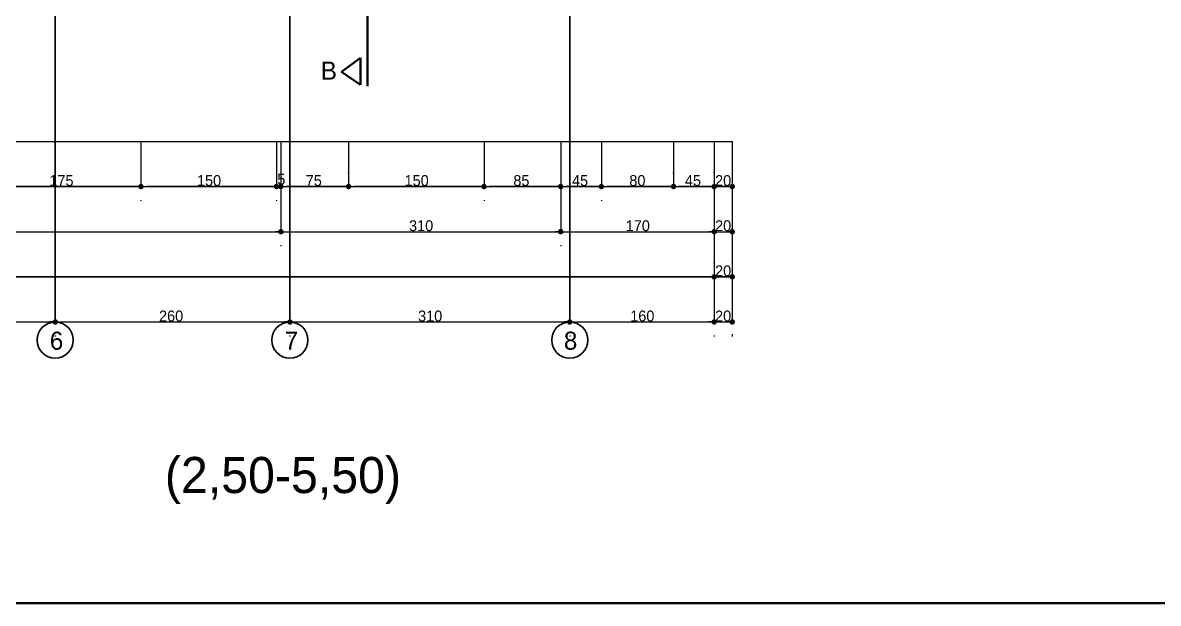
# Model space of a CAD drawing. Header units: millimetres. Extents: x 9537.41 to 9541.95, y -1431.78 to -1431.38.
# Drawn here: x 9538.4235 to 9538.6751, y -1431.747 to -1431.6184 of the extents above; entities that cross this region are included whole.
import ezdxf

# ---------------------------------------------------------------- set-up
doc = ezdxf.new("R2010")
doc.units = ezdxf.units.MM
doc.linetypes.add('ACAD_ISO04W100', pattern=[30, 24, -3, 0, -3])
doc.linetypes.add('ACAD_ISO06W100', pattern=[36, 24, -3, 0, -3, 0, -3, 0, -3])
for name, color, linetype, lineweight in [('aks', 6, 'Continuous', 35), ('duvar', 214, 'Continuous', 50), ('kesit', 3, 'Continuous', 50), ('kolon', 6, 'Continuous', 35), ('yazı', 161, 'Continuous', 35), ('ölçü', 4, 'Continuous', 25)]:
    doc.layers.add(name, color=color, linetype=linetype, lineweight=lineweight)

msp = doc.modelspace()

# ---------------------------------------------------------------- linework, layer by layer
at = {"color": 0, "linetype": 'ByBlock', "lineweight": -2}
for p, q in [((9538.44911, -1431.65469), (9538.44851, -1431.65469)), ((9538.45031, -1431.65469), (9538.45091, -1431.65469)), ((9538.47911, -1431.65469), (9538.47851, -1431.65469)), ((9538.47911, -1431.65469), (9538.47851, -1431.65469)), ((9538.48131, -1431.65469), (9538.48191, -1431.65469)), ((9538.48131, -1431.65469), (9538.48191, -1431.65469)), ((9538.49511, -1431.65469), (9538.49451, -1431.65469)), ((9538.49631, -1431.65469), (9538.49691, -1431.65469)), ((9538.52511, -1431.65469), (9538.52451, -1431.65469)), ((9538.52631, -1431.65469), (9538.52691, -1431.65469)), ((9538.54211, -1431.65469), (9538.54151, -1431.65469)), ((9538.54331, -1431.65469), (9538.54391, -1431.65469)), ((9538.55111, -1431.65469), (9538.55051, -1431.65469)), ((9538.55231, -1431.65469), (9538.55291, -1431.65469)), ((9538.56711, -1431.65469), (9538.56651, -1431.65469)), ((9538.56831, -1431.65469), (9538.56891, -1431.65469)), ((9538.57611, -1431.65469), (9538.57551, -1431.65469)), ((9538.57731, -1431.65469), (9538.57791, -1431.65469)), ((9538.58011, -1431.65469), (9538.57951, -1431.65469)), ((9538.48011, -1431.66469), (9538.47951, -1431.66469)), ((9538.48131, -1431.66469), (9538.48191, -1431.66469)), ((9538.54211, -1431.66469), (9538.54151, -1431.66469)), ((9538.54331, -1431.66469), (9538.54391, -1431.66469)), ((9538.57611, -1431.66469), (9538.57551, -1431.66469)), ((9538.57731, -1431.66469), (9538.57791, -1431.66469)), ((9538.58011, -1431.66469), (9538.57951, -1431.66469)), ((9538.57611, -1431.67469), (9538.57551, -1431.67469)), ((9538.57731, -1431.67469), (9538.57791, -1431.67469)), ((9538.58011, -1431.67469), (9538.57951, -1431.67469)), ((9538.43011, -1431.68469), (9538.42951, -1431.68469)), ((9538.43131, -1431.68469), (9538.43191, -1431.68469)), ((9538.48211, -1431.68469), (9538.48151, -1431.68469)), ((9538.48331, -1431.68469), (9538.48391, -1431.68469)), ((9538.54411, -1431.68469), (9538.54351, -1431.68469)), ((9538.54531, -1431.68469), (9538.54591, -1431.68469)), ((9538.57611, -1431.68469), (9538.57551, -1431.68469)), ((9538.57731, -1431.68469), (9538.57791, -1431.68469)), ((9538.58011, -1431.68469), (9538.57951, -1431.68469))]:
    msp.add_line(p, q, dxfattribs=at)
at = {"color": 0, "linetype": 'ByBlock', "const_width": 0.0006}
for points in [[(9538.45001, -1431.65469, 1), (9538.44941, -1431.65469, 1)], [(9538.44941, -1431.65469, 1), (9538.45001, -1431.65469, 1)], [(9538.47941, -1431.65469, 1), (9538.48001, -1431.65469, 1)], [(9538.47941, -1431.65469, 1), (9538.48001, -1431.65469, 1)], [(9538.48101, -1431.65469, 1), (9538.48041, -1431.65469, 1)], [(9538.48101, -1431.65469, 1), (9538.48041, -1431.65469, 1)], [(9538.49601, -1431.65469, 1), (9538.49541, -1431.65469, 1)], [(9538.49541, -1431.65469, 1), (9538.49601, -1431.65469, 1)], [(9538.52601, -1431.65469, 1), (9538.52541, -1431.65469, 1)], [(9538.52541, -1431.65469, 1), (9538.52601, -1431.65469, 1)], [(9538.54301, -1431.65469, 1), (9538.54241, -1431.65469, 1)], [(9538.54241, -1431.65469, 1), (9538.54301, -1431.65469, 1)], [(9538.55201, -1431.65469, 1), (9538.55141, -1431.65469, 1)], [(9538.55141, -1431.65469, 1), (9538.55201, -1431.65469, 1)], [(9538.56801, -1431.65469, 1), (9538.56741, -1431.65469, 1)], [(9538.56741, -1431.65469, 1), (9538.56801, -1431.65469, 1)], [(9538.57701, -1431.65469, 1), (9538.57641, -1431.65469, 1)], [(9538.57641, -1431.65469, 1), (9538.57701, -1431.65469, 1)], [(9538.58041, -1431.65469, 1), (9538.58101, -1431.65469, 1)], [(9538.48041, -1431.66469, 1), (9538.48101, -1431.66469, 1)], [(9538.48101, -1431.66469, 1), (9538.48041, -1431.66469, 1)], [(9538.54241, -1431.66469, 1), (9538.54301, -1431.66469, 1)], [(9538.54301, -1431.66469, 1), (9538.54241, -1431.66469, 1)], [(9538.57641, -1431.66469, 1), (9538.57701, -1431.66469, 1)], [(9538.57701, -1431.66469, 1), (9538.57641, -1431.66469, 1)], [(9538.58041, -1431.66469, 1), (9538.58101, -1431.66469, 1)], [(9538.57701, -1431.67469, 1), (9538.57641, -1431.67469, 1)], [(9538.57641, -1431.67469, 1), (9538.57701, -1431.67469, 1)], [(9538.58041, -1431.67469, 1), (9538.58101, -1431.67469, 1)], [(9538.43041, -1431.68469, 1), (9538.43101, -1431.68469, 1)], [(9538.43101, -1431.68469, 1), (9538.43041, -1431.68469, 1)], [(9538.48241, -1431.68469, 1), (9538.48301, -1431.68469, 1)], [(9538.48301, -1431.68469, 1), (9538.48241, -1431.68469, 1)], [(9538.54441, -1431.68469, 1), (9538.54501, -1431.68469, 1)], [(9538.54501, -1431.68469, 1), (9538.54441, -1431.68469, 1)], [(9538.57641, -1431.68469, 1), (9538.57701, -1431.68469, 1)], [(9538.57701, -1431.68469, 1), (9538.57641, -1431.68469, 1)], [(9538.58041, -1431.68469, 1), (9538.58101, -1431.68469, 1)]]:
    msp.add_lwpolyline(points, format="xyb", close=True, dxfattribs=at)
at = {"layer": 'aks', "linetype": 'ACAD_ISO06W100'}
for p, q in [((9538.43071, -1431.40669), (9538.43071, -1431.68469)), ((9538.48271, -1431.40669), (9538.48271, -1431.68469)), ((9538.54471, -1431.68469), (9538.54471, -1431.40669))]:
    msp.add_line(p, q, dxfattribs=at)
at = {"layer": 'duvar'}
msp.add_line((9538.6875, -1431.747), (9538.05106, -1431.747), dxfattribs=at)
at = {"layer": 'kesit', "linetype": 'ACAD_ISO04W100'}
msp.add_line((9538.49989, -1431.42575), (9538.49989, -1431.63244), dxfattribs=at)
at = {"layer": 'kesit'}
for p, q in [((9538.49835, -1431.62617), (9538.49411, -1431.62929)), ((9538.49835, -1431.63218), (9538.49835, -1431.62617)), ((9538.49411, -1431.62929), (9538.49835, -1431.63218))]:
    msp.add_line(p, q, dxfattribs=at)
at = {"layer": 'kolon'}
for centre in [(9538.43071, -1431.68869), (9538.48271, -1431.68869), (9538.54471, -1431.68869)]:
    msp.add_circle(centre, 0.004, dxfattribs=at)
at = {"layer": 'ölçü'}
for p, q in [((9538.15671, -1431.64469), (9538.58071, -1431.64469)), ((9538.44971, -1431.64469), (9538.44971, -1431.65469)), ((9538.47971, -1431.64469), (9538.47971, -1431.65469)), ((9538.48071, -1431.64469), (9538.48071, -1431.66469)), ((9538.49571, -1431.64469), (9538.49571, -1431.65469)), ((9538.52571, -1431.64469), (9538.52571, -1431.65469)), ((9538.54271, -1431.64469), (9538.54271, -1431.66469)), ((9538.55171, -1431.64469), (9538.55171, -1431.65469)), ((9538.56771, -1431.64469), (9538.56771, -1431.65469)), ((9538.57671, -1431.64469), (9538.57671, -1431.68469)), ((9538.58071, -1431.64469), (9538.58071, -1431.68469)), ((9538.49571, -1431.65169), (9538.49571, -1431.65149)), ((9538.49571, -1431.65169), (9538.49571, -1431.65149)), ((9538.56771, -1431.65169), (9538.56771, -1431.65149)), ((9538.56771, -1431.65169), (9538.56771, -1431.65149)), ((9538.57671, -1431.65169), (9538.57671, -1431.65149)), ((9538.57671, -1431.65169), (9538.57671, -1431.65149)), ((9538.15671, -1431.65469), (9538.58071, -1431.65469)), ((9538.44851, -1431.65469), (9538.41591, -1431.65469)), ((9538.47851, -1431.65469), (9538.45091, -1431.65469)), ((9538.47851, -1431.65469), (9538.47731, -1431.65469)), ((9538.48071, -1431.65469), (9538.47971, -1431.65469)), ((9538.48191, -1431.65469), (9538.48311, -1431.65469)), ((9538.49451, -1431.65469), (9538.48191, -1431.65469)), ((9538.52451, -1431.65469), (9538.49691, -1431.65469)), ((9538.54151, -1431.65469), (9538.52691, -1431.65469)), ((9538.55051, -1431.65469), (9538.54391, -1431.65469)), ((9538.56651, -1431.65469), (9538.55291, -1431.65469)), ((9538.57551, -1431.65469), (9538.56891, -1431.65469)), ((9538.57951, -1431.65469), (9538.57791, -1431.65469)), ((9538.44971, -1431.65769), (9538.44971, -1431.65789)), ((9538.44971, -1431.65769), (9538.44971, -1431.65789)), ((9538.47971, -1431.65769), (9538.47971, -1431.65789)), ((9538.47971, -1431.65769), (9538.47971, -1431.65789)), ((9538.48071, -1431.65769), (9538.48071, -1431.65789)), ((9538.48071, -1431.65769), (9538.48071, -1431.65789)), ((9538.52571, -1431.65769), (9538.52571, -1431.65789)), ((9538.52571, -1431.65769), (9538.52571, -1431.65789)), ((9538.54271, -1431.65769), (9538.54271, -1431.65789)), ((9538.54271, -1431.65769), (9538.54271, -1431.65789)), ((9538.55171, -1431.65769), (9538.55171, -1431.65789)), ((9538.55171, -1431.65769), (9538.55171, -1431.65789)), ((9538.58071, -1431.65769), (9538.58071, -1431.65789)), ((9538.15671, -1431.66469), (9538.58071, -1431.66469)), ((9538.25791, -1431.66469), (9538.47951, -1431.66469)), ((9538.48191, -1431.66469), (9538.54151, -1431.66469)), ((9538.54391, -1431.66469), (9538.57551, -1431.66469)), ((9538.57791, -1431.66469), (9538.57951, -1431.66469)), ((9538.48071, -1431.66769), (9538.48071, -1431.66789)), ((9538.48071, -1431.66769), (9538.48071, -1431.66789)), ((9538.54271, -1431.66769), (9538.54271, -1431.66789)), ((9538.54271, -1431.66769), (9538.54271, -1431.66789)), ((9538.57671, -1431.66769), (9538.57671, -1431.66789)), ((9538.57671, -1431.66769), (9538.57671, -1431.66789)), ((9538.58071, -1431.66769), (9538.58071, -1431.66789)), ((9538.57671, -1431.67169), (9538.57671, -1431.67149)), ((9538.57671, -1431.67169), (9538.57671, -1431.67149)), ((9538.58071, -1431.67169), (9538.58071, -1431.67149)), ((9538.15671, -1431.67469), (9538.58071, -1431.67469)), ((9538.57551, -1431.67469), (9538.16191, -1431.67469)), ((9538.57951, -1431.67469), (9538.57791, -1431.67469)), ((9538.15671, -1431.68469), (9538.58071, -1431.68469)), ((9538.40891, -1431.68469), (9538.42951, -1431.68469)), ((9538.43191, -1431.68469), (9538.48151, -1431.68469)), ((9538.48391, -1431.68469), (9538.54351, -1431.68469)), ((9538.54591, -1431.68469), (9538.57551, -1431.68469)), ((9538.57791, -1431.68469), (9538.57951, -1431.68469)), ((9538.43071, -1431.68769), (9538.43071, -1431.68789)), ((9538.43071, -1431.68769), (9538.43071, -1431.68789)), ((9538.48271, -1431.68769), (9538.48271, -1431.68789)), ((9538.48271, -1431.68769), (9538.48271, -1431.68789)), ((9538.54471, -1431.68769), (9538.54471, -1431.68789)), ((9538.54471, -1431.68769), (9538.54471, -1431.68789)), ((9538.57671, -1431.68769), (9538.57671, -1431.68789)), ((9538.57671, -1431.68769), (9538.57671, -1431.68789)), ((9538.58071, -1431.68739), (9538.58071, -1431.68789))]:
    msp.add_line(p, q, dxfattribs=at)

# ---------------------------------------------------------------- texts
at = {"layer": 'yazı'}
for s, height, p in [('B', 0.004, (9538.48956, -1431.63102)), ('6', 0.004, (9538.42951, -1431.69084)), ('7', 0.004, (9538.48155, -1431.69084)), ('8', 0.004, (9538.54341, -1431.69084)), ('(2,50-5,50)', 0.008, (9538.455, -1431.72259))]:
    msp.add_text(s, height=height, dxfattribs=at).set_placement(p)
at = {"layer": 'ölçü'}
for s, p in [('175', (9538.42941, -1431.65456)), ('150', (9538.46211, -1431.65456)), ('5', (9538.47991, -1431.65426)), ('75', (9538.48621, -1431.65456)), ('150', (9538.50811, -1431.65456)), ('85', (9538.53221, -1431.65456)), ('45', (9538.54521, -1431.65456)), ('80', (9538.55791, -1431.65456)), ('45', (9538.57021, -1431.65456)), ('20', (9538.57691, -1431.65456)), ('310', (9538.50911, -1431.66456)), ('170', (9538.55711, -1431.66456)), ('20', (9538.57691, -1431.66456)), ('20', (9538.57691, -1431.67456)), ('260', (9538.45371, -1431.68456)), ('310', (9538.51111, -1431.68456)), ('160', (9538.55811, -1431.68456)), ('20', (9538.57691, -1431.68456))]:
    msp.add_text(s, height=0.0024, dxfattribs=at).set_placement(p)

doc.saveas('drawing.dxf')
